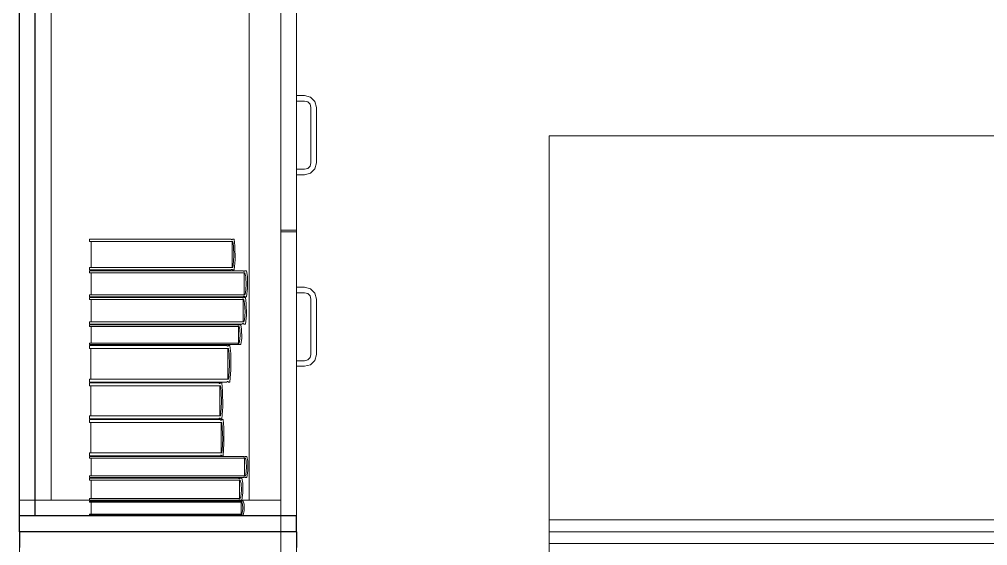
# Model space of a CAD drawing. Header units: inches. Extents: x -38 to 5698, y -33 to 92.
# Drawn here: x 292.311 to 293.533, y 18.946 to 19.611 of the extents above; entities that cross this region are included whole.
import ezdxf

# ---------------------------------------------------------------- set-up
doc = ezdxf.new("R2010")
doc.units = ezdxf.units.IN
doc.header["$MEASUREMENT"] = 0
doc.set_wipeout_variables(frame=1)
doc.linetypes.add('Wipeout_Contour', pattern=[1, 0, -1])
doc.layers.add('Interior - Mobiliario', color=7, linetype='Continuous')

msp = doc.modelspace()

# ---------------------------------------------------------------- linework, layer by layer
at = {"layer": 'Interior - Mobiliario', "color": 175, "linetype": 'Continuous', "lineweight": 13}
for p, q in [((292.3307, 18.9838), (292.3307, 20.4438)), ((292.6407, 20.4438), (292.6407, 18.9838)), ((292.3507, 20.4238), (292.3507, 19.0038)), ((292.6007, 19.0038), (292.6007, 20.4238)), ((292.6407, 20.4238), (292.6407, 19.0038)), ((292.6407, 19.7038), (292.6407, 19.3448)), ((292.6607, 19.7038), (292.6607, 19.3448)), ((292.6707, 19.5148), (292.6607, 19.5148)), ((292.6607, 19.5148), (292.6607, 19.5078)), ((292.6782, 19.5127), (292.6707, 19.5148)), ((292.6837, 19.5073), (292.6782, 19.5127)), ((292.6607, 19.5078), (292.6707, 19.5078)), ((292.6707, 19.5078), (292.6747, 19.5067)), ((292.6747, 19.5067), (292.6776, 19.5038)), ((292.6776, 19.5038), (292.6787, 19.4998)), ((292.6787, 19.4998), (292.6787, 19.4298)), ((292.6857, 19.4998), (292.6837, 19.5073)), ((292.6857, 19.4298), (292.6857, 19.4998)), ((292.6776, 19.4258), (292.6747, 19.4228)), ((292.6787, 19.4298), (292.6776, 19.4258)), ((292.6837, 19.4223), (292.6857, 19.4298)), ((292.6707, 19.4218), (292.6607, 19.4218)), ((292.6607, 19.4218), (292.6607, 19.4148)), ((292.6607, 19.4148), (292.6707, 19.4148)), ((292.6747, 19.4228), (292.6707, 19.4218)), ((292.6707, 19.4148), (292.6782, 19.4168)), ((292.6782, 19.4168), (292.6837, 19.4223)), ((292.6607, 19.3448), (292.6407, 19.3448)), ((292.6607, 19.3428), (292.6407, 19.3428)), ((292.3994, 19.3303), (292.3994, 19.3334)), ((292.3994, 19.3334), (292.5779, 19.3334)), ((292.5801, 19.3303), (292.3994, 19.3303)), ((292.4012, 19.2976), (292.4012, 19.3303)), ((292.5779, 19.3334), (292.578, 19.3332)), ((292.578, 19.3332), (292.5783, 19.3329)), ((292.5783, 19.3329), (292.5785, 19.3328)), ((292.5785, 19.3328), (292.5788, 19.3327)), ((292.5788, 19.3327), (292.5791, 19.3327)), ((292.5791, 19.3327), (292.5793, 19.3328)), ((292.5792, 19.3303), (292.5792, 19.2976)), ((292.5793, 19.3328), (292.5796, 19.333)), ((292.5796, 19.333), (292.5798, 19.3332)), ((292.5798, 19.3332), (292.5799, 19.3334)), ((292.5799, 19.3334), (292.5819, 19.3334)), ((292.5809, 19.3244), (292.5801, 19.3303)), ((292.5819, 19.3334), (292.5829, 19.3249)), ((292.5814, 19.3125), (292.5809, 19.3244)), ((292.5829, 19.3249), (292.5831, 19.3075)), ((292.5806, 19.3006), (292.5814, 19.3125)), ((292.5831, 19.3075), (292.5819, 19.2945)), ((292.3994, 19.2945), (292.3994, 19.2976)), ((292.3994, 19.2976), (292.5801, 19.2976)), ((292.5779, 19.2945), (292.3994, 19.2945)), ((292.3994, 19.2909), (292.3994, 19.2935)), ((292.3994, 19.2935), (292.5931, 19.2935)), ((292.5955, 19.2909), (292.3994, 19.2909)), ((292.4013, 19.2633), (292.4013, 19.2909)), ((292.578, 19.2947), (292.5779, 19.2945)), ((292.5782, 19.2949), (292.578, 19.2947)), ((292.5785, 19.2951), (292.5782, 19.2949)), ((292.5787, 19.2951), (292.5785, 19.2951)), ((292.579, 19.2952), (292.5787, 19.2951)), ((292.5793, 19.2951), (292.579, 19.2952)), ((292.5795, 19.2949), (292.5793, 19.2951)), ((292.5798, 19.2947), (292.5795, 19.2949)), ((292.5799, 19.2945), (292.5798, 19.2947)), ((292.5819, 19.2945), (292.5799, 19.2945)), ((292.5801, 19.2976), (292.5806, 19.3006)), ((292.5931, 19.2935), (292.5933, 19.2933)), ((292.5933, 19.2933), (292.5935, 19.2931)), ((292.5935, 19.2931), (292.5938, 19.293)), ((292.5938, 19.293), (292.5941, 19.293)), ((292.5941, 19.293), (292.5944, 19.293)), ((292.5944, 19.293), (292.5947, 19.293)), ((292.5945, 19.2909), (292.5945, 19.2633)), ((292.5947, 19.293), (292.595, 19.2932)), ((292.595, 19.2932), (292.5952, 19.2934)), ((292.5952, 19.2934), (292.5953, 19.2935)), ((292.5953, 19.2935), (292.5975, 19.2935)), ((292.5964, 19.286), (292.5955, 19.2909)), ((292.5975, 19.2935), (292.5986, 19.2863)), ((292.5969, 19.2758), (292.5964, 19.286)), ((292.5986, 19.2863), (292.5988, 19.2716)), ((292.5955, 19.2633), (292.5961, 19.2658)), ((292.5961, 19.2658), (292.5969, 19.2758)), ((292.5988, 19.2716), (292.5975, 19.2606)), ((292.6607, 19.2728), (292.6707, 19.2728)), ((292.6607, 19.2658), (292.6607, 19.2728)), ((292.6707, 19.2658), (292.6607, 19.2658)), ((292.6707, 19.2728), (292.6782, 19.2707)), ((292.6747, 19.2647), (292.6707, 19.2658)), ((292.6776, 19.2618), (292.6747, 19.2647)), ((292.6782, 19.2707), (292.6837, 19.2653)), ((292.6837, 19.2653), (292.6857, 19.2578)), ((292.3994, 19.2606), (292.3994, 19.2633)), ((292.3994, 19.2633), (292.5955, 19.2633)), ((292.5931, 19.2606), (292.3994, 19.2606)), ((292.3994, 19.257), (292.3994, 19.2596)), ((292.3994, 19.2596), (292.5918, 19.2596)), ((292.5942, 19.257), (292.3994, 19.257)), ((292.4013, 19.2289), (292.4013, 19.257)), ((292.5918, 19.2596), (292.592, 19.2595)), ((292.592, 19.2595), (292.5923, 19.2593)), ((292.5923, 19.2593), (292.5925, 19.2591)), ((292.5925, 19.2591), (292.5928, 19.2591)), ((292.5928, 19.2591), (292.5931, 19.2591)), ((292.5932, 19.2608), (292.5931, 19.2606)), ((292.5931, 19.2591), (292.5934, 19.2592)), ((292.5935, 19.261), (292.5932, 19.2608)), ((292.5932, 19.257), (292.5932, 19.2289)), ((292.5934, 19.2592), (292.5937, 19.2593)), ((292.5938, 19.2611), (292.5935, 19.261)), ((292.5937, 19.2593), (292.5939, 19.2595)), ((292.594, 19.2612), (292.5938, 19.2611)), ((292.5939, 19.2595), (292.594, 19.2596)), ((292.5943, 19.2612), (292.594, 19.2612)), ((292.594, 19.2596), (292.5962, 19.2596)), ((292.5951, 19.252), (292.5942, 19.257)), ((292.5946, 19.2611), (292.5943, 19.2612)), ((292.5949, 19.261), (292.5946, 19.2611)), ((292.5952, 19.2608), (292.5949, 19.261)), ((292.5956, 19.2417), (292.5951, 19.252)), ((292.5953, 19.2606), (292.5952, 19.2608)), ((292.5975, 19.2606), (292.5953, 19.2606)), ((292.5962, 19.2596), (292.5972, 19.2523)), ((292.5972, 19.2523), (292.5975, 19.2374)), ((292.6787, 19.2578), (292.6776, 19.2618)), ((292.6787, 19.1878), (292.6787, 19.2578)), ((292.6857, 19.2578), (292.6857, 19.1878)), ((292.5948, 19.2314), (292.5956, 19.2417)), ((292.3994, 19.2262), (292.3994, 19.2289)), ((292.3994, 19.2289), (292.5942, 19.2289)), ((292.5942, 19.2289), (292.5948, 19.2314)), ((292.5975, 19.2374), (292.5962, 19.2262)), ((292.5918, 19.2262), (292.3994, 19.2262)), ((292.3994, 19.2232), (292.3994, 19.2252)), ((292.3994, 19.2252), (292.5859, 19.2252)), ((292.5882, 19.2232), (292.3994, 19.2232)), ((292.4013, 19.2022), (292.4013, 19.2232)), ((292.5859, 19.2252), (292.5861, 19.2251)), ((292.5861, 19.2251), (292.5863, 19.225)), ((292.5863, 19.225), (292.5866, 19.2249)), ((292.5866, 19.2249), (292.5869, 19.2248)), ((292.5869, 19.2248), (292.5872, 19.2248)), ((292.5872, 19.2248), (292.5874, 19.2249)), ((292.5873, 19.2232), (292.5873, 19.2022)), ((292.5874, 19.2249), (292.5877, 19.225)), ((292.5877, 19.225), (292.5879, 19.2251)), ((292.5879, 19.2251), (292.588, 19.2252)), ((292.588, 19.2252), (292.5901, 19.2252)), ((292.5891, 19.2195), (292.5882, 19.2232)), ((292.5896, 19.2118), (292.5891, 19.2195)), ((292.5901, 19.2252), (292.5912, 19.2197)), ((292.5912, 19.2197), (292.5914, 19.2085)), ((292.592, 19.2264), (292.5918, 19.2262)), ((292.5922, 19.2266), (292.592, 19.2264)), ((292.5925, 19.2267), (292.5922, 19.2266)), ((292.5928, 19.2268), (292.5925, 19.2267)), ((292.593, 19.2268), (292.5928, 19.2268)), ((292.5933, 19.2267), (292.593, 19.2268)), ((292.5936, 19.2266), (292.5933, 19.2267)), ((292.5939, 19.2264), (292.5936, 19.2266)), ((292.594, 19.2262), (292.5939, 19.2264)), ((292.5962, 19.2262), (292.594, 19.2262)), ((292.5882, 19.2022), (292.5888, 19.2041)), ((292.5888, 19.2041), (292.5896, 19.2118)), ((292.5914, 19.2085), (292.5901, 19.2002)), ((292.3994, 19.2002), (292.3994, 19.2022)), ((292.3994, 19.2022), (292.5882, 19.2022)), ((292.5859, 19.2002), (292.3994, 19.2002)), ((292.3994, 19.1955), (292.3994, 19.1992)), ((292.3994, 19.1992), (292.5727, 19.1992)), ((292.5748, 19.1955), (292.3994, 19.1955)), ((292.4011, 19.1566), (292.4011, 19.1955)), ((292.5727, 19.1992), (292.5728, 19.1989)), ((292.5728, 19.1989), (292.573, 19.1987)), ((292.573, 19.1987), (292.5733, 19.1985)), ((292.5733, 19.1985), (292.5735, 19.1984)), ((292.5735, 19.1984), (292.5738, 19.1984)), ((292.5738, 19.1984), (292.5741, 19.1985)), ((292.5739, 19.1955), (292.5739, 19.1566)), ((292.5741, 19.1985), (292.5743, 19.1987)), ((292.5743, 19.1987), (292.5745, 19.199)), ((292.5745, 19.199), (292.5746, 19.1992)), ((292.5746, 19.1992), (292.5766, 19.1992)), ((292.5756, 19.1885), (292.5748, 19.1955)), ((292.5766, 19.1992), (292.5775, 19.189)), ((292.586, 19.2003), (292.5859, 19.2002)), ((292.5863, 19.2004), (292.586, 19.2003)), ((292.5865, 19.2005), (292.5863, 19.2004)), ((292.5868, 19.2006), (292.5865, 19.2005)), ((292.5871, 19.2006), (292.5868, 19.2006)), ((292.5874, 19.2006), (292.5871, 19.2006)), ((292.5876, 19.2005), (292.5874, 19.2006)), ((292.5879, 19.2003), (292.5876, 19.2005)), ((292.588, 19.2002), (292.5879, 19.2003)), ((292.5901, 19.2002), (292.588, 19.2002)), ((292.576, 19.1743), (292.5756, 19.1885)), ((292.5775, 19.189), (292.5777, 19.1683)), ((292.6607, 19.1798), (292.6707, 19.1798)), ((292.6607, 19.1728), (292.6607, 19.1798)), ((292.6707, 19.1798), (292.6747, 19.1808)), ((292.6747, 19.1808), (292.6776, 19.1838)), ((292.6776, 19.1838), (292.6787, 19.1878)), ((292.6837, 19.1803), (292.6782, 19.1748)), ((292.6857, 19.1878), (292.6837, 19.1803)), ((292.5753, 19.1601), (292.576, 19.1743)), ((292.5777, 19.1683), (292.5766, 19.1529)), ((292.6707, 19.1728), (292.6607, 19.1728)), ((292.6782, 19.1748), (292.6707, 19.1728)), ((292.3994, 19.1529), (292.3994, 19.1566)), ((292.3994, 19.1566), (292.5748, 19.1566)), ((292.5748, 19.1566), (292.5753, 19.1601)), ((292.5727, 19.1529), (292.3994, 19.1529)), ((292.3994, 19.1483), (292.3994, 19.1519)), ((292.3994, 19.1519), (292.5626, 19.1519)), ((292.5646, 19.1483), (292.3994, 19.1483)), ((292.401, 19.1102), (292.401, 19.1483)), ((292.5626, 19.1519), (292.5628, 19.1516)), ((292.5628, 19.1516), (292.563, 19.1514)), ((292.563, 19.1514), (292.5632, 19.1512)), ((292.5632, 19.1512), (292.5634, 19.1511)), ((292.5634, 19.1511), (292.5637, 19.1511)), ((292.5637, 19.1511), (292.5639, 19.1512)), ((292.5638, 19.1483), (292.5638, 19.1102)), ((292.5639, 19.1512), (292.5642, 19.1514)), ((292.5642, 19.1514), (292.5644, 19.1517)), ((292.5644, 19.1517), (292.5645, 19.1519)), ((292.5645, 19.1519), (292.5663, 19.1519)), ((292.5654, 19.1415), (292.5646, 19.1483)), ((292.5663, 19.1519), (292.5672, 19.1419)), ((292.5672, 19.1419), (292.5674, 19.1217)), ((292.5728, 19.1531), (292.5727, 19.1529)), ((292.573, 19.1533), (292.5728, 19.1531)), ((292.5732, 19.1535), (292.573, 19.1533)), ((292.5735, 19.1536), (292.5732, 19.1535)), ((292.5738, 19.1536), (292.5735, 19.1536)), ((292.574, 19.1536), (292.5738, 19.1536)), ((292.5743, 19.1534), (292.574, 19.1536)), ((292.5745, 19.1531), (292.5743, 19.1534)), ((292.5746, 19.1529), (292.5745, 19.1531)), ((292.5766, 19.1529), (292.5746, 19.1529)), ((292.5658, 19.1275), (292.5654, 19.1415)), ((292.5651, 19.1136), (292.5658, 19.1275)), ((292.5674, 19.1217), (292.5663, 19.1066)), ((292.3994, 19.1066), (292.3994, 19.1102)), ((292.3994, 19.1102), (292.5646, 19.1102)), ((292.5626, 19.1066), (292.3994, 19.1066)), ((292.3994, 19.1019), (292.3994, 19.1056)), ((292.3994, 19.1056), (292.5642, 19.1056)), ((292.5627, 19.1068), (292.5626, 19.1066)), ((292.5629, 19.107), (292.5627, 19.1068)), ((292.5632, 19.1072), (292.5629, 19.107)), ((292.5634, 19.1073), (292.5632, 19.1072)), ((292.5636, 19.1073), (292.5634, 19.1073)), ((292.5639, 19.1073), (292.5636, 19.1073)), ((292.5641, 19.1071), (292.5639, 19.1073)), ((292.5643, 19.1068), (292.5641, 19.1071)), ((292.5642, 19.1056), (292.5643, 19.1053)), ((292.5645, 19.1066), (292.5643, 19.1068)), ((292.5643, 19.1053), (292.5645, 19.1051)), ((292.5663, 19.1066), (292.5645, 19.1066)), ((292.5645, 19.1051), (292.5647, 19.1049)), ((292.5646, 19.1102), (292.5651, 19.1136)), ((292.5655, 19.1049), (292.5657, 19.1051)), ((292.5657, 19.1051), (292.5659, 19.1054)), ((292.5659, 19.1054), (292.566, 19.1056)), ((292.566, 19.1056), (292.5679, 19.1056)), ((292.5679, 19.1056), (292.5688, 19.0956)), ((292.5662, 19.1019), (292.3994, 19.1019)), ((292.401, 19.0635), (292.401, 19.1019)), ((292.5647, 19.1049), (292.565, 19.1048)), ((292.565, 19.1048), (292.5652, 19.1048)), ((292.5652, 19.1048), (292.5655, 19.1049)), ((292.5653, 19.1019), (292.5653, 19.0635)), ((292.5669, 19.0951), (292.5662, 19.1019)), ((292.5674, 19.081), (292.5669, 19.0951)), ((292.5688, 19.0956), (292.569, 19.0751)), ((292.5667, 19.067), (292.5674, 19.081)), ((292.569, 19.0751), (292.5679, 19.0599)), ((292.3994, 19.0599), (292.3994, 19.0635)), ((292.3994, 19.0635), (292.5662, 19.0635)), ((292.5642, 19.0599), (292.3994, 19.0599)), ((292.3994, 19.0567), (292.3994, 19.0589)), ((292.3994, 19.0589), (292.5936, 19.0589)), ((292.596, 19.0567), (292.3994, 19.0567)), ((292.4013, 19.0344), (292.4013, 19.0567)), ((292.5645, 19.0603), (292.5642, 19.06)), ((292.5642, 19.06), (292.5642, 19.0599)), ((292.5647, 19.0605), (292.5645, 19.0603)), ((292.5649, 19.0606), (292.5647, 19.0605)), ((292.5652, 19.0606), (292.5649, 19.0606)), ((292.5654, 19.0605), (292.5652, 19.0606)), ((292.5657, 19.0604), (292.5654, 19.0605)), ((292.5659, 19.0601), (292.5657, 19.0604)), ((292.566, 19.0599), (292.5659, 19.0601)), ((292.5679, 19.0599), (292.566, 19.0599)), ((292.5662, 19.0635), (292.5667, 19.067)), ((292.5936, 19.0589), (292.5937, 19.0587)), ((292.5937, 19.0587), (292.594, 19.0586)), ((292.594, 19.0586), (292.5943, 19.0585)), ((292.5943, 19.0585), (292.5946, 19.0584)), ((292.5946, 19.0584), (292.5949, 19.0584)), ((292.5949, 19.0584), (292.5951, 19.0585)), ((292.595, 19.0567), (292.595, 19.0344)), ((292.5951, 19.0585), (292.5954, 19.0586)), ((292.5954, 19.0586), (292.5957, 19.0588)), ((292.5957, 19.0588), (292.5958, 19.0589)), ((292.5958, 19.0589), (292.5979, 19.0589)), ((292.5969, 19.0528), (292.596, 19.0567)), ((292.5979, 19.0589), (292.599, 19.053)), ((292.5965, 19.0364), (292.5974, 19.0446)), ((292.5974, 19.0446), (292.5969, 19.0528)), ((292.599, 19.053), (292.5993, 19.0412)), ((292.3994, 19.0323), (292.3994, 19.0344)), ((292.3994, 19.0344), (292.596, 19.0344)), ((292.5936, 19.0323), (292.3994, 19.0323)), ((292.5937, 19.0324), (292.5936, 19.0323)), ((292.5939, 19.0326), (292.5937, 19.0324)), ((292.5942, 19.0327), (292.5939, 19.0326)), ((292.5945, 19.0327), (292.5942, 19.0327)), ((292.5948, 19.0327), (292.5945, 19.0327)), ((292.5951, 19.0327), (292.5948, 19.0327)), ((292.5954, 19.0326), (292.5951, 19.0327)), ((292.5956, 19.0324), (292.5954, 19.0326)), ((292.5958, 19.0323), (292.5956, 19.0324)), ((292.5979, 19.0323), (292.5958, 19.0323)), ((292.596, 19.0344), (292.5965, 19.0364)), ((292.5993, 19.0412), (292.5979, 19.0323)), ((292.3994, 19.0291), (292.3994, 19.0313)), ((292.3994, 19.0313), (292.5873, 19.0313)), ((292.5896, 19.0291), (292.3994, 19.0291)), ((292.4013, 19.0058), (292.4013, 19.0291)), ((292.5873, 19.0313), (292.5875, 19.0311)), ((292.5875, 19.0311), (292.5877, 19.031)), ((292.5877, 19.031), (292.588, 19.0309)), ((292.588, 19.0309), (292.5883, 19.0308)), ((292.5883, 19.0308), (292.5885, 19.0308)), ((292.5885, 19.0308), (292.5888, 19.0309)), ((292.5886, 19.0291), (292.5886, 19.0058)), ((292.5888, 19.0309), (292.5891, 19.031)), ((292.5891, 19.031), (292.5893, 19.0312)), ((292.5893, 19.0312), (292.5894, 19.0313)), ((292.5894, 19.0313), (292.5915, 19.0313)), ((292.5905, 19.0249), (292.5896, 19.0291)), ((292.591, 19.0164), (292.5905, 19.0249)), ((292.5915, 19.0313), (292.5926, 19.0252)), ((292.5926, 19.0252), (292.5928, 19.0129)), ((292.5896, 19.0058), (292.5902, 19.0079)), ((292.5902, 19.0079), (292.591, 19.0164)), ((292.5928, 19.0129), (292.5915, 19.0036)), ((292.6007, 19.0038), (292.3507, 19.0038)), ((292.3994, 19.0036), (292.3994, 19.0058)), ((292.3994, 19.0058), (292.5896, 19.0058)), ((292.5873, 19.0036), (292.3994, 19.0036)), ((292.3994, 19.0012), (292.3994, 19.0026)), ((292.3994, 19.0026), (292.5891, 19.0026)), ((292.5914, 19.0012), (292.3994, 19.0012)), ((292.5874, 19.0037), (292.5873, 19.0036)), ((292.5877, 19.0039), (292.5874, 19.0037)), ((292.5879, 19.004), (292.5877, 19.0039)), ((292.5882, 19.0041), (292.5879, 19.004)), ((292.5885, 19.0041), (292.5882, 19.0041)), ((292.5888, 19.004), (292.5885, 19.0041)), ((292.589, 19.0039), (292.5888, 19.004)), ((292.5893, 19.0038), (292.589, 19.0039)), ((292.5891, 19.0026), (292.5893, 19.0025)), ((292.5894, 19.0036), (292.5893, 19.0038)), ((292.5893, 19.0025), (292.5895, 19.0024)), ((292.5915, 19.0036), (292.5894, 19.0036)), ((292.5895, 19.0024), (292.5898, 19.0024)), ((292.5898, 19.0024), (292.5901, 19.0023)), ((292.5901, 19.0023), (292.5904, 19.0023)), ((292.5904, 19.0023), (292.5906, 19.0024)), ((292.5906, 19.0024), (292.5909, 19.0024)), ((292.5909, 19.0024), (292.5911, 19.0026)), ((292.5911, 19.0026), (292.5913, 19.0026)), ((292.5913, 19.0026), (292.5934, 19.0026)), ((292.5923, 18.9985), (292.5914, 19.0012)), ((292.5928, 18.993), (292.5923, 18.9985)), ((292.5934, 19.0026), (292.5944, 18.9987)), ((292.5944, 18.9987), (292.5947, 18.9907)), ((292.6407, 19.0038), (292.6007, 19.0038)), ((292.6407, 18.9838), (292.3307, 18.9838)), ((292.9797, 18.9788), (292.9797, 18.9488)), ((294.2647, 18.9788), (292.9797, 18.9788)), ((292.9797, 18.9488), (294.2647, 18.9488))]:
    msp.add_line(p, q, dxfattribs=at)
at = {"layer": 'Interior - Mobiliario', "color": 175, "linetype": 'Continuous', "lineweight": 13, "flags": 128}
for points in [[(294.2797, 18.9638), (294.2797, 20.4638), (293.6797, 20.4638), (293.6797, 19.4638), (292.9797, 19.4638), (292.9797, 18.9638)], [(294.2797, 18.9638), (294.2797, 17.4638), (293.6797, 17.4638), (293.6797, 18.4638), (292.9797, 18.4638), (292.9797, 18.9638)]]:
    msp.add_lwpolyline(points, close=True, dxfattribs=at)

# ---------------------------------------------------------------- wipeouts: each hides what was drawn before it
at = {"color": 254, "linetype": 'Wipeout_Contour', "lineweight": 0, "ltscale": 9708.947178}
msp.add_wipeout([(292.6607, 18.9438), (292.6607, 18.9638), (292.3107, 18.9638), (292.3107, 18.9438)], dxfattribs=at).dxf.layer = 'Interior - Mobiliario'

# ---------------------------------------------------------------- next in the draw order: linework, layer by layer
at = {"layer": 'Interior - Mobiliario', "color": 175, "linetype": 'Continuous', "lineweight": 30}
for p, q in [((292.6607, 18.9638), (292.3107, 18.9638)), ((292.3107, 18.9638), (292.3107, 18.9438)), ((292.6607, 18.9638), (292.6607, 18.9438))]:
    msp.add_line(p, q, dxfattribs=at)
at = {"layer": 'Interior - Mobiliario', "color": 175, "linetype": 'Continuous', "lineweight": 13}
for p, q in [((292.3107, 18.9638), (292.3107, 18.9438)), ((292.6607, 18.9638), (292.3107, 18.9638)), ((292.3107, 18.9638), (292.3107, 18.9238)), ((292.6407, 18.9638), (292.3107, 18.9638)), ((292.3107, 17.4638), (292.3107, 18.9638)), ((292.3107, 18.9638), (292.6607, 18.9638)), ((292.6407, 18.9238), (292.6407, 18.9638)), ((292.6607, 18.9438), (292.6607, 18.9638)), ((292.6607, 18.9638), (292.6607, 17.4638))]:
    msp.add_line(p, q, dxfattribs=at)

# ---------------------------------------------------------------- next in the draw order: wipeouts: each hides what was drawn before it
at = {"color": 254, "linetype": 'Wipeout_Contour', "lineweight": 0, "ltscale": 9708.31185}
msp.add_wipeout([(292.3307, 20.4438), (292.3107, 20.4438), (292.3107, 18.9838), (292.3307, 18.9838)], dxfattribs=at).dxf.layer = 'Interior - Mobiliario'

# ---------------------------------------------------------------- next in the draw order: linework, layer by layer
at = {"layer": 'Interior - Mobiliario', "color": 175, "linetype": 'Continuous', "lineweight": 30}
for p, q in [((292.3107, 18.9838), (292.3107, 20.4438)), ((292.3307, 18.9838), (292.3307, 20.4438)), ((292.3307, 18.9838), (292.3107, 18.9838))]:
    msp.add_line(p, q, dxfattribs=at)
at = {"layer": 'Interior - Mobiliario', "color": 175, "linetype": 'Continuous', "lineweight": 13}
for p, q in [((292.3107, 18.9838), (292.3107, 20.4438)), ((292.3307, 20.4438), (292.3307, 18.9838)), ((292.3107, 19.0038), (292.3107, 20.4238)), ((292.3507, 19.0038), (292.3107, 19.0038)), ((292.3307, 18.9838), (292.3107, 18.9838))]:
    msp.add_line(p, q, dxfattribs=at)

# ---------------------------------------------------------------- next in the draw order: wipeouts: each hides what was drawn before it
at = {"color": 254, "linetype": 'Wipeout_Contour', "lineweight": 0, "ltscale": 9708.947803}
msp.add_wipeout([(292.6607, 18.9838), (292.3107, 18.9838), (292.3107, 18.9638), (292.6607, 18.9638)], dxfattribs=at).dxf.layer = 'Interior - Mobiliario'

# ---------------------------------------------------------------- next in the draw order: linework, layer by layer
at = {"layer": 'Interior - Mobiliario', "color": 175, "linetype": 'Continuous', "lineweight": 13}
for p, q in [((292.3107, 20.4638), (292.3107, 18.9638)), ((292.6607, 18.9638), (292.6607, 20.4638)), ((292.3107, 18.9838), (292.3107, 20.4438)), ((292.3307, 18.9838), (292.3307, 20.4438)), ((292.3307, 18.9838), (292.3307, 20.4438)), ((292.3307, 18.9838), (292.3307, 20.4438)), ((292.6407, 20.4438), (292.6407, 18.9838)), ((292.6407, 20.4438), (292.6407, 18.9838)), ((292.6607, 20.4438), (292.6607, 18.9838)), ((292.6607, 20.4438), (292.6607, 18.9838)), ((292.6407, 18.9838), (292.6407, 19.3428)), ((292.6607, 18.9838), (292.6607, 19.3428)), ((292.3107, 18.9638), (292.3107, 19.0038)), ((292.4013, 18.9862), (292.4013, 19.0012)), ((292.5905, 19.0012), (292.5905, 18.9862)), ((292.6407, 19.0038), (292.6407, 18.9638)), ((292.3107, 18.9838), (292.6607, 18.9838)), ((292.3107, 18.9638), (292.3107, 18.9838)), ((292.6607, 18.9838), (292.3107, 18.9838)), ((292.6607, 18.9838), (292.3307, 18.9838)), ((292.6407, 18.9838), (292.3307, 18.9838)), ((292.6407, 18.9838), (292.3307, 18.9838)), ((292.3994, 18.9848), (292.3994, 18.9862)), ((292.3994, 18.9862), (292.5914, 18.9862)), ((292.5891, 18.9848), (292.3994, 18.9848)), ((292.5892, 18.9848), (292.5891, 18.9848)), ((292.5895, 18.9849), (292.5892, 18.9848)), ((292.5897, 18.985), (292.5895, 18.9849)), ((292.59, 18.985), (292.5897, 18.985)), ((292.5903, 18.9851), (292.59, 18.985)), ((292.5906, 18.985), (292.5903, 18.9851)), ((292.5908, 18.985), (292.5906, 18.985)), ((292.5911, 18.9849), (292.5908, 18.985)), ((292.5913, 18.9848), (292.5911, 18.9849)), ((292.5934, 18.9848), (292.5913, 18.9848)), ((292.5914, 18.9862), (292.592, 18.9875)), ((292.592, 18.9875), (292.5928, 18.993)), ((292.5947, 18.9907), (292.5934, 18.9848)), ((292.6607, 18.9838), (292.6407, 18.9838)), ((292.6607, 18.9838), (292.6607, 18.9638)), ((292.6607, 18.9638), (292.3107, 18.9638)), ((292.6407, 18.9638), (292.3107, 18.9638)), ((292.3107, 18.9638), (292.6607, 18.9638))]:
    msp.add_line(p, q, dxfattribs=at)
at = {"layer": 'Interior - Mobiliario', "color": 175, "linetype": 'Continuous', "lineweight": 30}
for p, q in [((292.3107, 18.9638), (292.3107, 18.9838)), ((292.6607, 18.9838), (292.3107, 18.9838)), ((292.6607, 18.9638), (292.6607, 18.9838)), ((292.6607, 18.9638), (292.3107, 18.9638))]:
    msp.add_line(p, q, dxfattribs=at)

doc.saveas('drawing.dxf')
